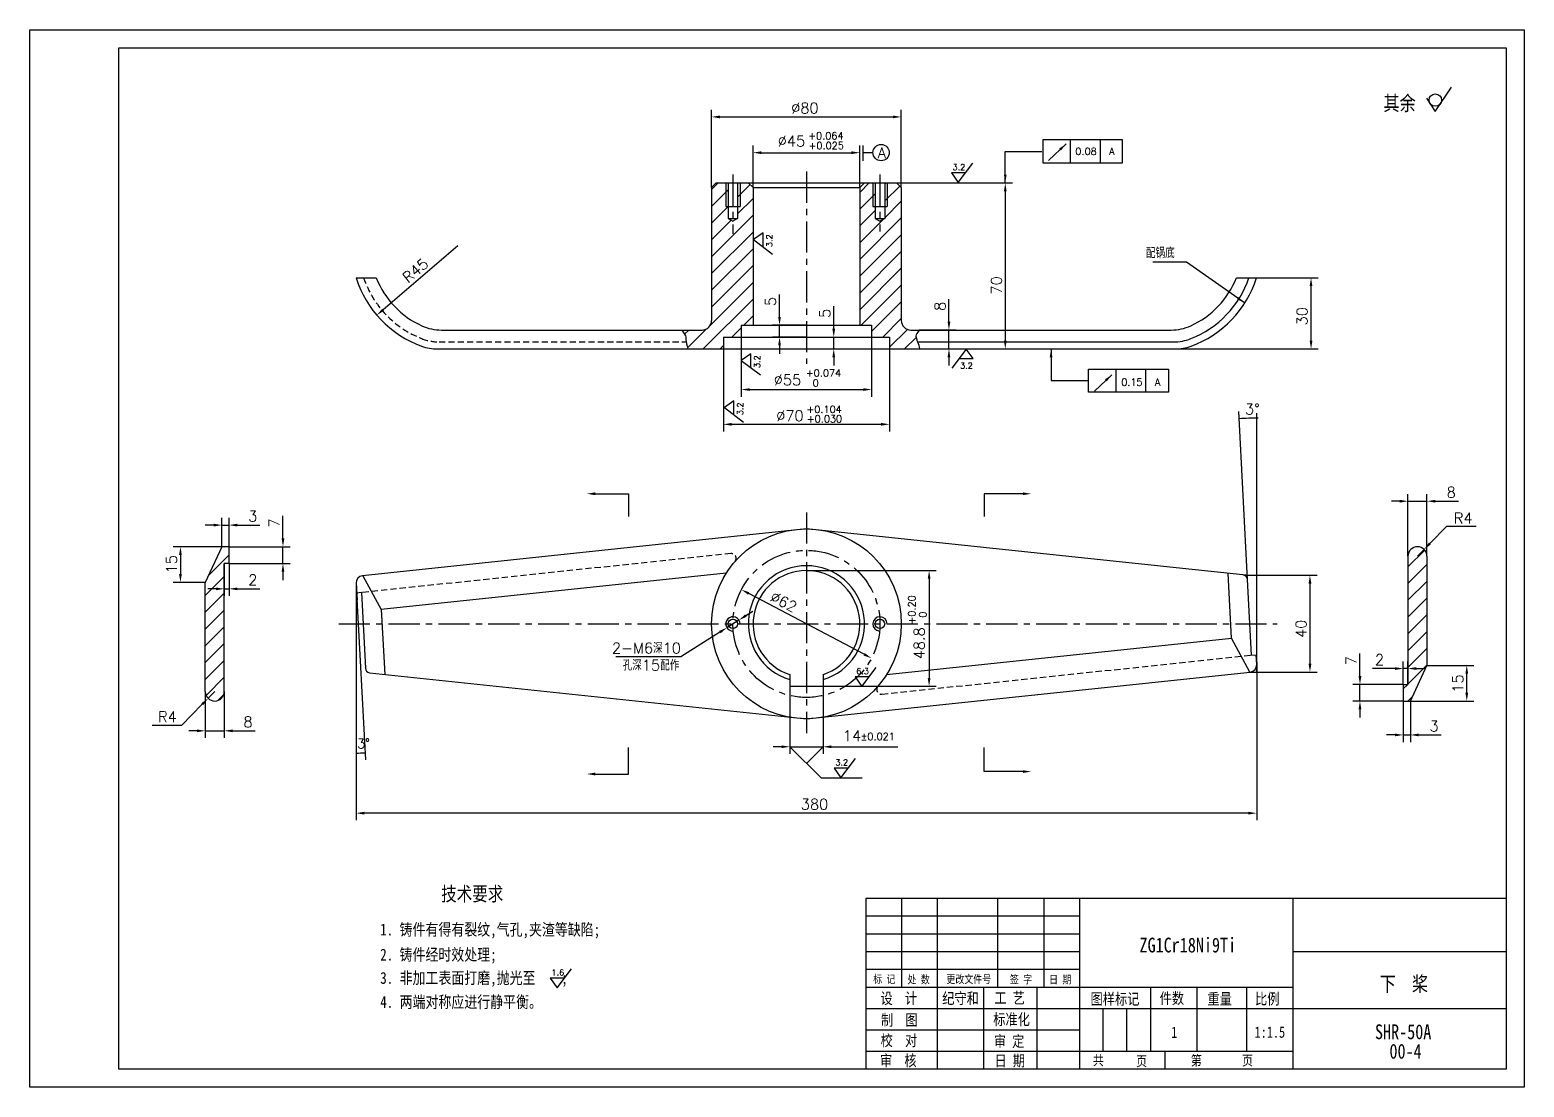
# Model space of a CAD drawing. Extents: x 63 to 693, y 199 to 644.
import ezdxf

# ---------------------------------------------------------------- set-up
doc = ezdxf.new("R2010")
doc.units = 0
doc.header["$LTSCALE"] = 10.5
doc.header["$MEASUREMENT"] = 0
doc.linetypes.add('CENTER', pattern=[2, 1.25, -0.25, 0.25, -0.25])
doc.linetypes.add('HIDDEN', pattern=[0.375, 0.25, -0.125])
doc.layers.get('0').update_dxf_attribs({"color": 2, "linetype": 'CONTINUOUS'})
doc.layers.get('DEFPOINTS').update_dxf_attribs({"linetype": 'CONTINUOUS'})
for name, color, linetype in [('LINE_THIN', 2, 'CONTINUOUS'), ('PART', 3, 'CONTINUOUS'), ('SMPEN_THICK', 7, 'CONTINUOUS')]:
    doc.layers.add(name, color=color, linetype=linetype)
doc.styles.add('HZDX', font='', dxfattribs={"width": 0.8, "height": 0.5})
doc.styles.get("Standard").update_dxf_attribs({"font": 'txt.shx', "height": 4.5, "bigfont": 'gbcbig.shx'})
doc.styles.get('HZDX').set_extended_font_data('SimSun')
doc.dimstyles.new('HZDX', dxfattribs={"dimscale": 0, "dimtxt": 5, "dimasz": 3.5, "dimexe": 5.25, "dimexo": 0, "dimgap": 1.5, "dimtad": 1, "dimdec": 4, "dimdsep": 46, "dimtxsty": 'HZDX', "dimcen": 0.09, "dimclrd": 2, "dimclre": 2, "dimclrt": 2, "dimadec": 0, "dimazin": 0, "dimtol": 1, "dimtp": 0.2, "dimtfac": 0.66667, "dimtdec": 4, "dimtmove": 0, "dimatfit": 1, "dimfxl": 1, "dimtvp": 5, "dimtolj": 1, "dimarcsym": 0})

# ---------------------------------------------------------------- blocks, each defined once
blk = doc.blocks.new('*D1')
at = {"layer": 'DEFPOINTS', "color": 0, "transparency": 16777216}
for p in [(430.61, 607.53), (350.61, 577.74), (430.61, 577.74)]:
    blk.add_point(p, dxfattribs=at)
at = {"layer": 'SMPEN_THICK', "color": 2, "lineweight": -2, "transparency": 16777216}
for p, q in [((350.61, 577.74), (350.61, 610.53)), ((354.11, 607.53), (427.11, 607.53)), ((430.61, 577.74), (430.61, 610.53))]:
    blk.add_line(p, q, dxfattribs=at)
at = {"layer": 'SMPEN_THICK', "color": 2, "transparency": 16777216}
for points in [[(354.11, 608.11), (354.11, 606.95), (350.61, 607.53)], [(427.11, 608.11), (427.11, 606.95), (430.61, 607.53)]]:
    blk.add_solid(points, dxfattribs=at)
at = {"layer": 'SMPEN_THICK', "color": 2, "transparency": 16777216, "insert": (389.96, 611.28), "char_height": 4.5, "attachment_point": 5}
blk.add_mtext('\\A1;%%c80', dxfattribs=at)
blk = doc.blocks.new('*D2')
at = {"layer": 'DEFPOINTS', "color": 0, "transparency": 16777216}
for p in [(428.61, 579.74), (438.33, 509.74), (474.45, 509.74)]:
    blk.add_point(p, dxfattribs=at)
at = {"layer": 'SMPEN_THICK', "color": 2, "lineweight": -2, "transparency": 16777216}
for p, q in [((428.61, 579.74), (477.45, 579.74)), ((474.45, 576.24), (474.45, 513.24)), ((438.33, 509.74), (477.45, 509.74))]:
    blk.add_line(p, q, dxfattribs=at)
at = {"layer": 'SMPEN_THICK', "color": 2, "transparency": 16777216}
for points in [[(473.87, 576.24), (475.03, 576.24), (474.45, 579.74)], [(473.87, 513.24), (475.03, 513.24), (474.45, 509.74)]]:
    blk.add_solid(points, dxfattribs=at)
at = {"layer": 'SMPEN_THICK', "color": 2, "transparency": 16777216, "insert": (470.7, 536.54), "char_height": 4.5, "attachment_point": 5, "rotation": 90}
blk.add_mtext('\\A1;70', dxfattribs=at)
blk = doc.blocks.new('*D3')
at = {"color": 2, "linetype": 'ByBlock', "transparency": 16777216}
for p, q in [((585.94, 414.36), (615.91, 414.36)), ((612.91, 410.86), (612.91, 377.11)), ((587.76, 373.61), (615.91, 373.61))]:
    blk.add_line(p, q, dxfattribs=at)
for points in [[(612.33, 410.86), (613.5, 410.86), (612.91, 414.36)], [(612.33, 377.11), (613.5, 377.11), (612.91, 373.61)]]:
    blk.add_solid(points, dxfattribs=at)
at = {"layer": 'DEFPOINTS', "color": 0, "linetype": 'ByBlock', "transparency": 16777216}
for p in [(585.94, 414.36), (587.76, 373.61), (612.91, 373.61)]:
    blk.add_point(p, dxfattribs=at)
at = {"color": 2, "linetype": 'ByBlock', "transparency": 16777216, "insert": (609.16, 391.82), "char_height": 4.5, "attachment_point": 5, "rotation": 90}
blk.add_mtext('\\A1;40', dxfattribs=at)
blk = doc.blocks.new('*D4')
at = {"color": 2, "linetype": 'ByBlock', "transparency": 16777216}
for p, q in [((644.24, 422.39), (644.24, 448.59)), ((652.24, 422.39), (652.24, 448.59)), ((640.74, 445.59), (637.24, 445.59)), ((644.24, 445.59), (652.24, 445.59)), ((655.74, 445.59), (665.47, 445.59))]:
    blk.add_line(p, q, dxfattribs=at)
for points in [[(640.74, 446.17), (640.74, 445), (644.24, 445.59)], [(655.74, 446.17), (655.74, 445), (652.24, 445.59)]]:
    blk.add_solid(points, dxfattribs=at)
at = {"layer": 'DEFPOINTS', "color": 0, "linetype": 'ByBlock', "transparency": 16777216}
for p in [(652.24, 445.59), (644.24, 422.39), (652.24, 422.39)]:
    blk.add_point(p, dxfattribs=at)
at = {"color": 2, "linetype": 'ByBlock', "transparency": 16777216, "insert": (662.47, 449.34), "char_height": 4.5, "attachment_point": 5}
blk.add_mtext('\\A1;8', dxfattribs=at)
blk = doc.blocks.new('*D5')
at = {"color": 2, "linetype": 'ByBlock', "transparency": 16777216}
for p, q in [((642.24, 368.39), (642.24, 378.07)), ((644.24, 368.39), (644.24, 378.07)), ((638.74, 375.07), (629.24, 375.07)), ((644.24, 375.07), (642.24, 375.07)), ((647.74, 375.07), (651.24, 375.07))]:
    blk.add_line(p, q, dxfattribs=at)
for points in [[(638.74, 375.65), (638.74, 374.48), (642.24, 375.07)], [(647.74, 375.65), (647.74, 374.48), (644.24, 375.07)]]:
    blk.add_solid(points, dxfattribs=at)
at = {"layer": 'DEFPOINTS', "color": 0, "linetype": 'ByBlock', "transparency": 16777216}
for p in [(644.24, 375.07), (642.24, 368.39), (644.24, 368.39)]:
    blk.add_point(p, dxfattribs=at)
at = {"color": 2, "linetype": 'ByBlock', "transparency": 16777216, "insert": (632.24, 378.82), "char_height": 4.5, "attachment_point": 5}
blk.add_mtext('\\A1;2', dxfattribs=at)
blk = doc.blocks.new('*D6')
at = {"color": 2, "linetype": 'ByBlock', "transparency": 16777216}
for p, q in [((145.17, 419.39), (145.17, 405.66)), ((147.17, 419.39), (147.17, 405.66)), ((141.67, 408.66), (138.17, 408.66)), ((145.17, 408.66), (147.17, 408.66)), ((150.67, 408.66), (160.17, 408.66))]:
    blk.add_line(p, q, dxfattribs=at)
for points in [[(141.67, 409.24), (141.67, 408.08), (145.17, 408.66)], [(150.67, 409.24), (150.67, 408.08), (147.17, 408.66)]]:
    blk.add_solid(points, dxfattribs=at)
at = {"layer": 'DEFPOINTS', "color": 0, "linetype": 'ByBlock', "transparency": 16777216}
for p in [(145.17, 419.39), (147.17, 419.39), (145.17, 408.66)]:
    blk.add_point(p, dxfattribs=at)
at = {"color": 2, "linetype": 'ByBlock', "transparency": 16777216, "insert": (157.17, 412.41), "char_height": 4.5, "attachment_point": 5}
blk.add_mtext('\\A1;2', dxfattribs=at)
blk = doc.blocks.new('*D7')
at = {"color": 2, "linetype": 'ByBlock', "transparency": 16777216}
for p, q in [((137.17, 365.39), (137.17, 345.84)), ((145.17, 365.39), (145.17, 345.84)), ((133.67, 348.84), (130.17, 348.84)), ((137.17, 348.84), (145.17, 348.84)), ((148.67, 348.84), (158.17, 348.84))]:
    blk.add_line(p, q, dxfattribs=at)
for points in [[(133.67, 349.42), (133.67, 348.25), (137.17, 348.84)], [(148.67, 349.42), (148.67, 348.25), (145.17, 348.84)]]:
    blk.add_solid(points, dxfattribs=at)
at = {"layer": 'DEFPOINTS', "color": 0, "linetype": 'ByBlock', "transparency": 16777216}
for p in [(137.17, 365.39), (145.17, 365.39), (145.17, 348.84)]:
    blk.add_point(p, dxfattribs=at)
at = {"color": 2, "linetype": 'ByBlock', "transparency": 16777216, "insert": (155.17, 352.59), "char_height": 4.5, "attachment_point": 5}
blk.add_mtext('\\A1;8', dxfattribs=at)
blk = doc.blocks.new('*D8')
at = {"color": 2, "linetype": 'ByBlock', "transparency": 16777216}
for p, q in [((379.27, 523.24), (379.27, 532.74)), ((390.61, 519.74), (376.27, 519.74)), ((379.27, 514.74), (379.27, 519.74)), ((390.61, 514.74), (376.27, 514.74)), ((379.27, 511.24), (379.27, 507.74))]:
    blk.add_line(p, q, dxfattribs=at)
for points in [[(378.69, 523.24), (379.85, 523.24), (379.27, 519.74)], [(378.69, 511.24), (379.85, 511.24), (379.27, 514.74)]]:
    blk.add_solid(points, dxfattribs=at)
at = {"layer": 'DEFPOINTS', "color": 0, "linetype": 'ByBlock', "transparency": 16777216}
for p in [(390.61, 519.74), (379.27, 514.74), (390.61, 514.74)]:
    blk.add_point(p, dxfattribs=at)
at = {"color": 2, "linetype": 'ByBlock', "transparency": 16777216, "insert": (375.52, 529.74), "char_height": 4.5, "attachment_point": 5, "rotation": 90}
blk.add_mtext('\\A1;5', dxfattribs=at)
blk = doc.blocks.new('*D9')
at = {"color": 2, "linetype": 'ByBlock', "transparency": 16777216}
for p, q in [((402.13, 518.24), (402.13, 527.74)), ((390.61, 514.74), (405.13, 514.74)), ((402.13, 509.74), (402.13, 514.74)), ((390.61, 509.74), (405.13, 509.74)), ((402.13, 506.24), (402.13, 502.74))]:
    blk.add_line(p, q, dxfattribs=at)
for points in [[(401.54, 518.24), (402.71, 518.24), (402.13, 514.74)], [(401.54, 506.24), (402.71, 506.24), (402.13, 509.74)]]:
    blk.add_solid(points, dxfattribs=at)
at = {"layer": 'DEFPOINTS', "color": 0, "linetype": 'ByBlock', "transparency": 16777216}
for p in [(390.61, 514.74), (390.61, 509.74), (402.13, 509.74)]:
    blk.add_point(p, dxfattribs=at)
at = {"color": 2, "linetype": 'ByBlock', "transparency": 16777216, "insert": (398.38, 524.74), "char_height": 4.5, "attachment_point": 5, "rotation": 90}
blk.add_mtext('\\A1;5', dxfattribs=at)
blk = doc.blocks.new('*D10')
at = {"color": 2, "linetype": 'ByBlock', "transparency": 16777216}
for p, q in [((642.24, 361.39), (642.24, 344.1)), ((645.24, 361.39), (645.24, 344.1)), ((638.74, 347.1), (635.24, 347.1)), ((642.24, 347.1), (645.24, 347.1)), ((648.74, 347.1), (658.24, 347.1))]:
    blk.add_line(p, q, dxfattribs=at)
for points in [[(638.74, 347.69), (638.74, 346.52), (642.24, 347.1)], [(648.74, 347.69), (648.74, 346.52), (645.24, 347.1)]]:
    blk.add_solid(points, dxfattribs=at)
at = {"layer": 'DEFPOINTS', "color": 0, "linetype": 'ByBlock', "transparency": 16777216}
for p in [(642.24, 361.39), (645.24, 361.39), (645.24, 347.1)]:
    blk.add_point(p, dxfattribs=at)
at = {"color": 2, "linetype": 'ByBlock', "transparency": 16777216, "insert": (655.24, 350.85), "char_height": 4.5, "attachment_point": 5}
blk.add_mtext('\\A1;3', dxfattribs=at)
blk = doc.blocks.new('*D11')
at = {"color": 2, "linetype": 'ByBlock', "transparency": 16777216}
for p, q in [((652.24, 376.39), (672.03, 376.39)), ((669.03, 364.89), (669.03, 372.89)), ((645.24, 361.39), (672.03, 361.39))]:
    blk.add_line(p, q, dxfattribs=at)
for points in [[(668.45, 372.89), (669.62, 372.89), (669.03, 376.39)], [(668.45, 364.89), (669.62, 364.89), (669.03, 361.39)]]:
    blk.add_solid(points, dxfattribs=at)
at = {"layer": 'DEFPOINTS', "color": 0, "linetype": 'ByBlock', "transparency": 16777216}
for p in [(652.24, 376.39), (669.03, 376.39), (645.24, 361.39)]:
    blk.add_point(p, dxfattribs=at)
at = {"color": 2, "linetype": 'ByBlock', "transparency": 16777216, "insert": (665.28, 368.72), "char_height": 4.5, "attachment_point": 5, "rotation": 90}
blk.add_mtext('\\A1;15', dxfattribs=at)
blk = doc.blocks.new('*D12')
at = {"color": 2, "linetype": 'ByBlock', "transparency": 16777216}
for p, q in [((140.67, 435.52), (137.17, 435.52)), ((144.17, 426.39), (144.17, 438.52)), ((144.17, 435.52), (147.17, 435.52)), ((147.17, 426.39), (147.17, 438.52)), ((150.67, 435.52), (160.17, 435.52))]:
    blk.add_line(p, q, dxfattribs=at)
for points in [[(140.67, 436.1), (140.67, 434.93), (144.17, 435.52)], [(150.67, 436.1), (150.67, 434.93), (147.17, 435.52)]]:
    blk.add_solid(points, dxfattribs=at)
at = {"layer": 'DEFPOINTS', "color": 0, "linetype": 'ByBlock', "transparency": 16777216}
for p in [(147.17, 435.52), (144.17, 426.39), (147.17, 426.39)]:
    blk.add_point(p, dxfattribs=at)
at = {"color": 2, "linetype": 'ByBlock', "transparency": 16777216, "insert": (157.17, 439.27), "char_height": 4.5, "attachment_point": 5}
blk.add_mtext('\\A1;3', dxfattribs=at)
blk = doc.blocks.new('*D13')
at = {"color": 2, "linetype": 'ByBlock', "transparency": 16777216}
for p, q in [((144.17, 426.39), (123.68, 426.39)), ((126.68, 422.89), (126.68, 414.89)), ((137.17, 411.39), (123.68, 411.39))]:
    blk.add_line(p, q, dxfattribs=at)
for points in [[(126.1, 422.89), (127.26, 422.89), (126.68, 426.39)], [(126.1, 414.89), (127.26, 414.89), (126.68, 411.39)]]:
    blk.add_solid(points, dxfattribs=at)
at = {"layer": 'DEFPOINTS', "color": 0, "linetype": 'ByBlock', "transparency": 16777216}
for p in [(144.17, 426.39), (126.68, 411.39), (137.17, 411.39)]:
    blk.add_point(p, dxfattribs=at)
at = {"color": 2, "linetype": 'ByBlock', "transparency": 16777216, "insert": (122.93, 419), "char_height": 4.5, "attachment_point": 5, "rotation": 90}
blk.add_mtext('\\A1;15', dxfattribs=at)
blk = doc.blocks.new('*D14')
at = {"color": 2, "linetype": 'ByBlock', "transparency": 16777216}
for p, q in [((450.71, 521.24), (450.71, 530.74)), ((438.19, 517.74), (453.71, 517.74)), ((450.71, 509.74), (450.71, 517.74)), ((438.33, 509.74), (453.71, 509.74)), ((450.71, 506.24), (450.71, 502.74))]:
    blk.add_line(p, q, dxfattribs=at)
for points in [[(450.12, 521.24), (451.29, 521.24), (450.71, 517.74)], [(450.12, 506.24), (451.29, 506.24), (450.71, 509.74)]]:
    blk.add_solid(points, dxfattribs=at)
at = {"layer": 'DEFPOINTS', "color": 0, "linetype": 'ByBlock', "transparency": 16777216}
for p in [(438.19, 517.74), (438.33, 509.74), (450.71, 509.74)]:
    blk.add_point(p, dxfattribs=at)
at = {"color": 2, "linetype": 'ByBlock', "transparency": 16777216, "insert": (446.96, 527.74), "char_height": 4.5, "attachment_point": 5, "rotation": 90}
blk.add_mtext('\\A1;8', dxfattribs=at)
blk = doc.blocks.new('*D15')
at = {"color": 2, "linetype": 'ByBlock', "transparency": 16777216}
for p, q in [((169.91, 429.89), (169.91, 439.39)), ((147.17, 426.39), (172.91, 426.39)), ((169.91, 419.39), (169.91, 426.39)), ((147.17, 419.39), (172.91, 419.39)), ((169.91, 415.89), (169.91, 412.39))]:
    blk.add_line(p, q, dxfattribs=at)
for points in [[(169.33, 429.89), (170.49, 429.89), (169.91, 426.39)], [(169.33, 415.89), (170.49, 415.89), (169.91, 419.39)]]:
    blk.add_solid(points, dxfattribs=at)
at = {"layer": 'DEFPOINTS', "color": 0, "linetype": 'ByBlock', "transparency": 16777216}
for p in [(147.17, 426.39), (147.17, 419.39), (169.91, 419.39)]:
    blk.add_point(p, dxfattribs=at)
at = {"color": 2, "linetype": 'ByBlock', "transparency": 16777216, "insert": (166.16, 436.39), "char_height": 4.5, "attachment_point": 5, "rotation": 90}
blk.add_mtext('\\A1;7', dxfattribs=at)
blk = doc.blocks.new('*D16')
at = {"color": 2, "linetype": 'ByBlock', "transparency": 16777216}
for p, q in [((623.99, 371.89), (623.99, 381.39)), ((642.24, 368.39), (620.99, 368.39)), ((623.99, 361.39), (623.99, 368.39)), ((642.24, 361.39), (620.99, 361.39)), ((623.99, 357.89), (623.99, 354.39))]:
    blk.add_line(p, q, dxfattribs=at)
for points in [[(623.41, 371.89), (624.58, 371.89), (623.99, 368.39)], [(623.41, 357.89), (624.58, 357.89), (623.99, 361.39)]]:
    blk.add_solid(points, dxfattribs=at)
at = {"layer": 'DEFPOINTS', "color": 0, "linetype": 'ByBlock', "transparency": 16777216}
for p in [(642.24, 368.39), (623.99, 361.39), (642.24, 361.39)]:
    blk.add_point(p, dxfattribs=at)
at = {"color": 2, "linetype": 'ByBlock', "transparency": 16777216, "insert": (620.24, 378.39), "char_height": 4.5, "attachment_point": 5, "rotation": 90}
blk.add_mtext('\\A1;7', dxfattribs=at)
blk = doc.blocks.new('*D17')
at = {"layer": 'DEFPOINTS', "color": 0, "transparency": 16777216}
for p in [(357.08, 392.29), (362.15, 395.5)]:
    blk.add_point(p, dxfattribs=at)
at = {"layer": 'SMPEN_THICK', "color": 2, "lineweight": -2, "transparency": 16777216}
for p, q in [((365.1, 397.37), (368.06, 399.25)), ((362.15, 395.5), (357.08, 392.29)), ((354.12, 390.41), (337.64, 379.97)), ((337.64, 379.97), (310.19, 379.97))]:
    blk.add_line(p, q, dxfattribs=at)
at = {"layer": 'SMPEN_THICK', "color": 2, "transparency": 16777216}
for points in [[(364.79, 397.87), (365.41, 396.88), (362.15, 395.5)], [(353.81, 390.91), (354.43, 389.92), (357.08, 392.29)]]:
    blk.add_solid(points, dxfattribs=at)
at = {"layer": 'SMPEN_THICK', "color": 2, "transparency": 16777216, "insert": (323.16, 383.72), "char_height": 4.5, "attachment_point": 5}
blk.add_mtext('\\A1;2-M6深10', dxfattribs=at)
blk = doc.blocks.new('*D18')
at = {"layer": 'DEFPOINTS', "color": 0, "transparency": 16777216}
for p in [(363.19, 408.35), (418.04, 379.44)]:
    blk.add_point(p, dxfattribs=at)
at = {"layer": 'SMPEN_THICK', "color": 2, "lineweight": -2, "transparency": 16777216}
blk.add_line((414.94, 381.07), (366.28, 406.71), dxfattribs=at)
at = {"layer": 'SMPEN_THICK', "color": 2, "transparency": 16777216}
for points in [[(366.55, 407.23), (366.01, 406.2), (363.19, 408.35)], [(415.21, 381.59), (414.67, 380.56), (418.04, 379.44)]]:
    blk.add_solid(points, dxfattribs=at)
at = {"layer": 'SMPEN_THICK', "color": 2, "transparency": 16777216, "insert": (381, 403.2), "char_height": 4.5, "attachment_point": 5, "rotation": 332.21151}
blk.add_mtext('\\A1;∅62', dxfattribs=at)
blk = doc.blocks.new('*D19')
at = {"layer": 'DEFPOINTS', "color": 0, "transparency": 16777216}
for p in [(243.69, 553.23), (209.47, 524)]:
    blk.add_point(p, dxfattribs=at)
at = {"layer": 'SMPEN_THICK', "color": 2, "lineweight": -2, "transparency": 16777216}
blk.add_line((243.69, 553.23), (212.14, 526.28), dxfattribs=at)
at = {"layer": 'SMPEN_THICK', "color": 2, "transparency": 16777216}
blk.add_solid([(211.76, 526.72), (212.51, 525.83), (209.47, 524)], dxfattribs=at)
at = {"layer": 'SMPEN_THICK', "color": 2, "transparency": 16777216, "insert": (225.75, 542.84), "char_height": 4.5, "attachment_point": 5, "rotation": 40.50839}
blk.add_mtext('\\A1;R45', dxfattribs=at)
blk = doc.blocks.new('*D20')
at = {"layer": 'DEFPOINTS', "color": 0, "transparency": 16777216}
for p in [(581.84, 572.74), (575.73, 480.49), (576.58, 412.6), (578.25, 380.7), (580.35, 378.83)]:
    blk.add_point(p, dxfattribs=at)
at = {"layer": 'SMPEN_THICK', "color": 2, "lineweight": -2, "transparency": 16777216}
blk.add_line((576.58, 412.6), (572.87, 483.38), dxfattribs=at)
blk.add_arc((580.1, 345.5), 135.06, 89.5594, 93, dxfattribs=at)
at = {"layer": 'SMPEN_THICK', "color": 2, "transparency": 16777216, "insert": (578.61, 484.43), "char_height": 4.5, "attachment_point": 5}
blk.add_mtext('\\A1;3°', dxfattribs=at)
blk = doc.blocks.new('*D21')
at = {"layer": 'DEFPOINTS', "color": 0, "transparency": 16777216}
for p in [(577.2, 539.74), (603.36, 539.74), (545.96, 509.74)]:
    blk.add_point(p, dxfattribs=at)
at = {"layer": 'SMPEN_THICK', "color": 2, "lineweight": -2, "transparency": 16777216}
for p, q in [((577.2, 539.74), (606.36, 539.74)), ((603.36, 513.24), (603.36, 536.24)), ((545.96, 509.74), (606.36, 509.74))]:
    blk.add_line(p, q, dxfattribs=at)
at = {"layer": 'SMPEN_THICK', "color": 2, "transparency": 16777216}
for points in [[(602.78, 536.24), (603.95, 536.24), (603.36, 539.74)], [(602.78, 513.24), (603.95, 513.24), (603.36, 509.74)]]:
    blk.add_solid(points, dxfattribs=at)
at = {"layer": 'SMPEN_THICK', "color": 2, "transparency": 16777216, "insert": (599.61, 523.53), "char_height": 4.5, "attachment_point": 5, "rotation": 90}
blk.add_mtext('\\A1;30', dxfattribs=at)

msp = doc.modelspace()

# ---------------------------------------------------------------- hatches: boundary and pattern name
at = {"layer": 'SMPEN_THICK'}
h = msp.add_hatch(dxfattribs=at)
h.set_pattern_fill('ANSI31', color=256, scale=40, style=0)
edge = h.paths.add_edge_path()
edge.add_arc((346.61137, 521.73607), 4, -90, 0, ccw=False)
edge.add_line((346.61137, 517.73607), (338.02582, 517.73607))
edge.add_spline(control_points=[(338.02582, 517.73607), (338.99344, 516.61428), (340.00572, 514.68971), (339.55596, 513.65072), (340.32687, 511.29916), (340.5608, 509.73607)], knot_values=[6.667161348, 6.667161348, 6.667161348, 6.667161348, 11.148527227, 13.633870813, 18.420115182, 18.420115182, 18.420115182, 18.420115182], degree=3, periodic=0)
edge.add_line((340.5608, 509.73607), (355.61137, 509.73607))
edge.add_line((355.61137, 509.73607), (355.61137, 514.73607))
edge.add_line((355.61137, 514.73607), (363.11137, 514.73607))
edge.add_line((363.11137, 514.73607), (363.11137, 519.73607))
edge.add_line((363.11137, 519.73607), (368.11137, 519.73607))
edge.add_line((368.11137, 519.73607), (368.11137, 577.73607))
edge.add_line((368.11137, 577.73607), (366.11137, 579.73607))
edge.add_line((366.11137, 579.73607), (362.61137, 579.73607))
edge.add_line((362.61137, 579.73607), (362.61137, 569.73607))
edge.add_line((362.61137, 569.73607), (361.61137, 569.73607))
edge.add_line((361.61137, 569.73607), (361.61137, 564.73607))
edge.add_line((361.61137, 564.73607), (359.61137, 563.58137))
edge.add_line((359.61137, 563.58137), (357.61137, 564.73607))
edge.add_line((357.61137, 564.73607), (357.61137, 569.73607))
edge.add_line((357.61137, 569.73607), (356.61137, 569.73607))
edge.add_line((356.61137, 569.73607), (356.61137, 579.73607))
edge.add_line((356.61137, 579.73607), (352.61137, 579.73607))
edge.add_line((352.61137, 579.73607), (350.61137, 577.73607))
edge.add_line((350.61137, 577.73607), (350.61137, 521.73607))
edge = h.paths.add_edge_path()
edge.add_line((413.11137, 519.73607), (418.11137, 519.73607))
edge.add_line((418.11137, 519.73607), (418.11137, 514.73607))
edge.add_line((418.11137, 514.73607), (425.61137, 514.73607))
edge.add_line((425.61137, 514.73607), (425.61137, 509.73607))
edge.add_line((425.61137, 509.73607), (438.33116, 509.73607))
edge.add_spline(control_points=[(438.33116, 509.73607), (438.01096, 511.76964), (435.91755, 515.77993), (437.28664, 516.26052), (438.18797, 517.73607)], knot_values=[4.235946327, 4.235946327, 4.235946327, 4.235946327, 10.706667585, 15.734127239, 15.734127239, 15.734127239, 15.734127239], degree=3, periodic=0)
edge.add_line((438.18797, 517.73607), (434.61137, 517.73607))
edge.add_arc((434.61137, 521.73607), 4, 180, 270, ccw=False)
edge.add_line((430.61137, 521.73607), (430.61137, 577.73607))
edge.add_line((430.61137, 577.73607), (428.61137, 579.73607))
edge.add_line((428.61137, 579.73607), (424.61137, 579.73607))
edge.add_line((424.61137, 579.73607), (424.61137, 569.73607))
edge.add_line((424.61137, 569.73607), (423.61137, 569.73607))
edge.add_line((423.61137, 569.73607), (423.61137, 564.73607))
edge.add_line((423.61137, 564.73607), (421.61137, 563.58137))
edge.add_line((421.61137, 563.58137), (419.61137, 564.73607))
edge.add_line((419.61137, 564.73607), (419.61137, 569.73607))
edge.add_line((419.61137, 569.73607), (418.61137, 569.73607))
edge.add_line((418.61137, 569.73607), (418.61137, 579.73607))
edge.add_line((418.61137, 579.73607), (415.11137, 579.73607))
edge.add_line((415.11137, 579.73607), (413.11137, 577.73607))
edge.add_line((413.11137, 577.73607), (413.11137, 519.73607))
h.paths.add_polyline_path([(357.61137, 579.73607), (356.61137, 579.73607), (356.61137, 569.73607), (357.61137, 569.73607)], flags=17)
h.paths.add_polyline_path([(362.61137, 579.73607), (361.61137, 579.73607), (361.61137, 569.73607), (362.61137, 569.73607)], flags=16)
h.paths.add_polyline_path([(418.61137, 569.73607), (419.61137, 569.73607), (419.61137, 579.73607), (418.61137, 579.73607)], flags=16)
h.paths.add_polyline_path([(424.61137, 579.73607), (423.61137, 579.73607), (423.61137, 569.73607), (424.61137, 569.73607)], flags=16)
h = msp.add_hatch(dxfattribs=at)
h.set_pattern_fill('ANSI31', color=256, scale=40, style=0)
h.paths.add_polyline_path([(145.1662, 419.39302), (147.1662, 419.39302), (147.1662, 426.39302), (144.1662, 426.39302), (137.1662, 411.39302), (137.1662, 365.39318, 0.414213562), (141.1662, 361.39318, 0.414213562), (145.1662, 365.39318)])
h = msp.add_hatch(dxfattribs=at)
h.set_pattern_fill('ANSI31', color=256, scale=40, style=0)
h.paths.add_polyline_path([(652.24058, 422.39302, 0.414213562), (648.24058, 426.39302, 0.414213562), (644.24058, 422.39302), (644.24058, 368.39318), (642.24058, 368.39318), (642.24058, 361.39318), (645.24058, 361.39318), (652.24058, 376.39318)])

# ---------------------------------------------------------------- linework, layer by layer
at = {"color": 2, "linetype": 'ByBlock'}
for p, q in [((368.11137, 577.73607), (368.11137, 595.46305)), ((371.61137, 592.46305), (409.61137, 592.46305)), ((413.11137, 577.73607), (413.11137, 595.46305)), ((363.11137, 514.73607), (363.11137, 489.64362)), ((418.11137, 514.73607), (418.11137, 489.64362)), ((355.61137, 509.73607), (355.61137, 474.99163)), ((425.61137, 509.73607), (425.61137, 474.99163)), ((366.61137, 492.64362), (414.61137, 492.64362)), ((359.11137, 477.99163), (422.11137, 477.99163)), ((653.4697, 427.76948), (660.55924, 435.05878)), ((648.24058, 422.39302), (651.02944, 425.26046)), ((390.61137, 416.3931), (445.33865, 416.3931)), ((200.76112, 411.03569), (200.76112, 311.1345)), ((442.33865, 412.8931), (442.33865, 371.0931)), ((200.97903, 406.87788), (204.66371, 336.56998)), ((580.46162, 376.75051), (580.46162, 311.1345)), ((383.61137, 367.5931), (383.61137, 339.11536)), ((390.61137, 367.5931), (445.33865, 367.5931)), ((397.61137, 367.5931), (397.61137, 339.11536)), ((135.90513, 360.04798), (127.11926, 351.12161)), ((141.1662, 365.39318), (138.3603, 362.54241)), ((380.11137, 342.11536), (376.61137, 342.11536)), ((383.61137, 342.11536), (397.61137, 342.11536)), ((401.11137, 342.11536), (429.11137, 342.11536)), ((576.96162, 314.1345), (204.26112, 314.1345))]:
    msp.add_line(p, q, dxfattribs=at)
msp.add_arc((200.76112, 411.03569), 71.5679, 270, 273, dxfattribs=at)
for points in [[(371.61137, 593.04638), (371.61137, 591.87972), (368.11137, 592.46305)], [(409.61137, 593.04638), (409.61137, 591.87972), (413.11137, 592.46305)], [(366.61137, 493.22695), (366.61137, 492.06028), (363.11137, 492.64362)], [(414.61137, 493.22695), (414.61137, 492.06028), (418.11137, 492.64362)], [(359.11137, 478.57496), (359.11137, 477.4083), (355.61137, 477.99163)], [(422.11137, 478.57496), (422.11137, 477.4083), (425.61137, 477.99163)], [(653.05153, 428.17619), (653.88787, 427.36277), (651.02944, 425.26046)], [(441.75532, 412.8931), (442.92198, 412.8931), (442.33865, 416.3931)], [(441.75532, 371.0931), (442.92198, 371.0931), (442.33865, 367.5931)], [(135.4894, 360.45718), (136.32087, 359.63879), (138.3603, 362.54241)], [(380.11137, 342.69869), (380.11137, 341.53202), (383.61137, 342.11536)], [(401.11137, 342.69869), (401.11137, 341.53202), (397.61137, 342.11536)], [(204.26112, 314.71784), (204.26112, 313.55117), (200.76112, 314.1345)], [(576.96162, 314.71784), (576.96162, 313.55117), (580.46162, 314.1345)]]:
    msp.add_solid(points, dxfattribs=at)
at = {"layer": 'DEFPOINTS', "color": 0, "linetype": 'ByBlock'}
for p in [(413.11137, 592.46305), (368.11137, 577.73607), (413.11137, 577.73607), (363.11137, 514.73607), (418.11137, 514.73607), (355.61137, 509.73607), (425.61137, 509.73607), (418.11137, 492.64362), (425.61137, 477.99163), (579.56322, 438.2173), (648.24058, 422.39302), (651.02944, 425.26046), (390.61137, 416.3931), (200.76112, 411.03569), (200.76112, 411.03569), (200.76112, 411.03569), (579.56322, 393.8931), (202.58394, 376.25421), (580.46162, 376.75051), (580.46162, 376.75051), (580.46162, 376.75051), (580.46162, 376.75051), (580.46162, 376.75051), (383.61137, 367.5931), (390.61137, 367.5931), (397.61137, 367.5931), (442.33865, 367.5931), (138.3603, 362.54241), (141.1662, 365.39318), (397.61137, 342.11536), (202.01016, 339.47869), (200.76112, 314.1345), (200.76112, 311.1345)]:
    msp.add_point(p, dxfattribs=at)
at = {"layer": 'LINE_THIN', "linetype": 'Continuous'}
for p, q in [((63.20259, 198.70012), (63.20259, 644.20012)), ((63.20259, 644.20012), (693.20258, 644.20012)), ((693.20258, 644.20012), (693.20258, 198.70012)), ((693.20258, 198.70012), (63.20259, 198.70012))]:
    msp.add_line(p, q, dxfattribs=at)
at = {"layer": 'PART', "linetype": 'Continuous'}
for p, q in [((430.70258, 278.20012), (430.70258, 240.70012)), ((445.70258, 278.20012), (445.70258, 206.20012)), ((471.20258, 278.20012), (471.20258, 240.70012)), ((490.70258, 278.20012), (490.70258, 240.70012)), ((505.70258, 278.20012), (505.70258, 206.20012)), ((595.70258, 278.20012), (595.70258, 206.20012)), ((685.70258, 255.70012), (595.70258, 255.70012)), ((465.20258, 240.70012), (465.20258, 206.20012)), ((487.70258, 240.70012), (487.70258, 206.20012)), ((535.70258, 240.70012), (535.70258, 213.70012)), ((555.20258, 240.70012), (555.20258, 213.70012)), ((576.20258, 240.70012), (576.20258, 213.70012)), ((515.60258, 231.70012), (515.60258, 213.70012)), ((525.50258, 231.70012), (525.50258, 213.70012)), ((685.70258, 231.70012), (595.70258, 231.70012)), ((541.70258, 213.70012), (541.70258, 206.20012))]:
    msp.add_line(p, q, dxfattribs=at)
at = {"layer": 'SMPEN_THICK', "color": 4}
for p, q in [((100.70259, 206.20012), (100.70259, 636.70012)), ((100.70259, 636.70012), (685.70258, 636.70012)), ((685.70258, 636.70012), (685.70258, 206.20012)), ((414.3674, 595.53685), (414.3674, 588.95908)), ((350.61137, 577.73607), (352.61137, 579.73607)), ((352.61137, 579.73607), (428.61137, 579.73607)), ((357.61137, 579.73607), (357.61137, 564.73607)), ((361.61137, 579.73607), (361.61137, 564.73607)), ((366.11137, 579.73607), (366.11137, 579.73607)), ((366.11137, 579.73607), (368.11137, 577.73607)), ((413.11137, 577.73607), (415.11137, 579.73607)), ((415.11137, 579.73607), (415.11137, 579.73607)), ((419.61137, 579.73607), (419.61137, 564.73607)), ((423.61137, 579.73607), (423.61137, 564.73607)), ((428.61137, 579.73607), (430.61137, 577.73607)), ((350.61137, 577.73607), (350.61137, 521.73607)), ((368.11137, 577.73607), (368.11137, 519.73607)), ((368.11137, 577.73607), (413.11137, 577.73607)), ((413.11137, 577.73607), (413.11137, 519.73607)), ((430.61137, 577.73607), (430.61137, 521.73607)), ((356.61137, 569.73607), (362.61137, 569.73607)), ((418.61137, 569.73607), (424.61137, 569.73607)), ((357.61137, 564.73607), (361.61137, 564.73607)), ((357.61137, 564.73607), (359.61137, 563.58137)), ((361.61137, 564.73607), (359.61137, 563.58137)), ((419.61137, 564.73607), (423.61137, 564.73607)), ((419.61137, 564.73607), (421.61137, 563.58137)), ((423.61137, 564.73607), (421.61137, 563.58137)), ((200.76112, 539.73607), (209.23904, 539.73607)), ((571.87476, 539.73607), (580.35267, 539.73607)), ((236.70346, 517.73607), (346.61137, 517.73607)), ((363.11137, 519.73607), (418.11137, 519.73607)), ((363.11137, 519.73607), (363.11137, 514.73607)), ((418.11137, 519.73607), (418.11137, 514.73607)), ((434.61137, 517.73607), (544.41033, 517.73607)), ((355.61137, 514.73607), (425.61137, 514.73607)), ((355.61137, 514.73607), (355.61137, 509.73607)), ((425.61137, 514.73607), (425.61137, 509.73607)), ((437.46974, 512.73607), (545.41309, 512.73607)), ((235.15543, 509.73607), (545.95836, 509.73607)), ((315.61055, 448.7383), (315.61055, 439.20731)), ((465.61219, 448.7383), (465.61219, 439.20731)), ((390.61137, 433.8931), (203.4585, 414.17781)), ((575.94143, 414.36009), (390.61137, 433.8931)), ((144.1662, 426.39302), (137.1662, 411.39302)), ((147.1662, 426.39302), (144.1662, 426.39302)), ((147.1662, 419.39302), (147.1662, 426.39302)), ((644.24058, 422.39302), (644.24058, 368.39318)), ((648.24058, 426.39302), (648.24058, 426.39302)), ((652.24058, 422.39302), (652.24058, 376.39318)), ((145.1662, 365.39318), (145.1662, 419.39302)), ((147.1662, 419.39302), (145.1662, 419.39302)), ((137.1662, 365.39318), (137.1662, 411.39302)), ((200.76112, 411.03569), (201.13625, 403.87785)), ((203.59979, 414.1927), (211.35704, 399.92687)), ((356.78818, 415.24705), (211.35704, 399.92687)), ((569.86571, 387.85933), (568.4354, 415.1512)), ((578.25197, 380.6985), (576.58025, 412.59686)), ((202.97077, 407.0877), (200.97903, 406.87788)), ((202.97077, 407.0877), (204.6425, 375.18934)), ((211.35704, 399.92687), (212.78734, 372.635)), ((424.43457, 372.53914), (569.86571, 387.85933)), ((577.62296, 373.5935), (569.86571, 387.85933)), ((578.25197, 380.6985), (580.24372, 380.90832)), ((580.24372, 380.90832), (580.46162, 376.75051)), ((580.46162, 376.75051), (580.24372, 380.90832)), ((204.6272, 375.48127), (204.6425, 375.18934)), ((206.43013, 373.30502), (390.61137, 353.8931)), ((383.61137, 372.50969), (383.61137, 367.5931)), ((390.61137, 353.8931), (577.76425, 373.60839)), ((397.61137, 372.50969), (397.61137, 367.5931)), ((645.24058, 361.39318), (652.24058, 376.39318)), ((383.61137, 367.5931), (397.61137, 367.5931)), ((642.24058, 368.39318), (642.24058, 361.39318)), ((642.24058, 368.39318), (644.24058, 368.39318)), ((141.1662, 361.39318), (141.1662, 361.39318)), ((642.24058, 361.39318), (645.24058, 361.39318)), ((315.61055, 330.62791), (315.61055, 341.76282)), ((465.61219, 331.65008), (465.61219, 341.76282)), ((415.70258, 278.20012), (415.70258, 206.20012)), ((685.70258, 278.20012), (415.70258, 278.20012)), ((685.70258, 206.20012), (100.70259, 206.20012))]:
    msp.add_line(p, q, dxfattribs=at)
at = {"layer": 'SMPEN_THICK'}
for p, q in [((655.72922, 609.82653), (662.62767, 620.11694)), ((652.06033, 615.36762), (655.72922, 609.82653)), ((414.3674, 592.48294), (418.65567, 592.48294)), ((523.88826, 597.91926), (490.26517, 597.91926)), ((490.26517, 597.91926), (490.26517, 588.11823)), ((501.82311, 597.91926), (501.82311, 588.11823)), ((514.43176, 597.91926), (514.43176, 588.11823)), ((523.88826, 588.11823), (523.88826, 597.91926)), ((454.57711, 579.95788), (460.70416, 587.97692)), ((490.26517, 588.11823), (523.88826, 588.11823)), ((356.61137, 579.73607), (356.61137, 569.73607)), ((362.61137, 579.73607), (362.61137, 569.73607)), ((418.61137, 579.73607), (418.61137, 569.73607)), ((424.61137, 579.73607), (424.61137, 569.73607)), ((451.72591, 583.94821), (454.57711, 579.95788)), ((457.62597, 583.94821), (451.72591, 583.94821)), ((372.32168, 558.65625), (368.33135, 555.89242)), ((368.33135, 555.89242), (376.35039, 549.76538)), ((372.32168, 552.84356), (372.32168, 558.65625)), ((367.15189, 507.67731), (363.16156, 504.91348)), ((363.16156, 504.91348), (371.1806, 498.78644)), ((367.15189, 501.86462), (367.15189, 507.67731)), ((458.00658, 509.6813), (451.87953, 501.66226)), ((454.95772, 505.69097), (460.85778, 505.69097)), ((460.85778, 505.69097), (458.00658, 509.6813)), ((509.58146, 501.29327), (543.20454, 501.29327)), ((509.58146, 491.49224), (509.58146, 501.29327)), ((521.13939, 491.49224), (521.13939, 501.29327)), ((533.74805, 491.49224), (533.74805, 501.29327)), ((543.20454, 501.29327), (543.20454, 491.49224)), ((543.20454, 491.49224), (509.58146, 491.49224)), ((360.0076, 487.83398), (356.01727, 485.07015)), ((360.0076, 482.02129), (360.0076, 487.83398)), ((356.01727, 485.07015), (364.03631, 478.9431)), ((660.55924, 435.05878), (672.99293, 435.05878)), ((413.94922, 367.5592), (420.07626, 375.57824)), ((411.09802, 371.54953), (413.94922, 367.5592)), ((416.99808, 371.54953), (411.09802, 371.54953)), ((127.11926, 351.12161), (114.72946, 351.12161)), ((383.61137, 342.11536), (396.77316, 328.96928)), ((397.61137, 342.11536), (390.60749, 335.12759)), ((405.14387, 329.08966), (411.27092, 337.1087)), ((396.77316, 328.96928), (414.1298, 328.96928)), ((408.19274, 333.07999), (402.29268, 333.07999)), ((402.29268, 333.07999), (405.14387, 329.08966)), ((505.70258, 270.70012), (415.70258, 270.70012)), ((505.70258, 263.20012), (415.70258, 263.20012)), ((505.70258, 255.70012), (415.70258, 255.70012)), ((285.45428, 240.57549), (291.58133, 248.59453)), ((505.70258, 248.20012), (415.70258, 248.20012)), ((282.60309, 244.56582), (285.45428, 240.57549)), ((288.50314, 244.56582), (282.60309, 244.56582)), ((595.70258, 240.70012), (415.70258, 240.70012)), ((595.70258, 231.70012), (415.70258, 231.70012)), ((505.70258, 222.70012), (415.70258, 222.70012)), ((595.70258, 213.70012), (415.70258, 213.70012))]:
    msp.add_line(p, q, dxfattribs=at)
at = {"layer": 'SMPEN_THICK', "linetype": 'CENTER'}
for p, q in [((359.61137, 583.25265), (359.61137, 558.2064)), ((390.61137, 584.51284), (390.61137, 503.5371)), ((421.61137, 583.25265), (421.61137, 559.30906)), ((390.61137, 440.8645), (390.61137, 347.79726)), ((193.45383, 393.8931), (589.13066, 393.8931))]:
    msp.add_line(p, q, dxfattribs=at)
at = {"layer": 'SMPEN_THICK', "color": 7, "linetype": 'HIDDEN'}
for p, q in [((235.70071, 512.73607), (339.91973, 512.73607)), ((358.7583, 423.49886), (202.97077, 407.0877)), ((422.46445, 364.28734), (578.25197, 380.6985))]:
    msp.add_line(p, q, dxfattribs=at)
at = {"layer": 'SMPEN_THICK', "color": 2}
for p, q in [((580.46162, 373.60839), (580.46162, 482.69956)), ((301.55516, 448.7383), (315.61055, 448.7383)), ((481.87098, 448.7383), (465.61219, 448.7383)), ((301.55516, 330.62791), (315.61055, 330.62791)), ((481.87098, 331.65008), (465.61219, 331.65008))]:
    msp.add_line(p, q, dxfattribs=at)
at = {"layer": 'SMPEN_THICK'}
for centre, radius in [((655.74566, 614.62273), 2.62341), ((422.10229, 592.48294), 3.44662)]:
    msp.add_circle(centre, radius, dxfattribs=at)
at = {"layer": 'SMPEN_THICK', "color": 4}
for centre, radius in [((390.61137, 393.8931), 40), ((359.61137, 393.8931), 2), ((421.61137, 393.8931), 2)]:
    msp.add_circle(centre, radius, dxfattribs=at)
at = {"layer": 'SMPEN_THICK', "linetype": 'CENTER'}
msp.add_circle((390.61137, 393.8931), 31, dxfattribs=at)
at = {"layer": 'SMPEN_THICK', "color": 4}
for centre, radius, start, end in [((243.68885, 553.23459), 45, 197.45563706, 250.04166376), ((243.68885, 553.23459), 37, 201.39681659, 245.73828649), ((537.42495, 553.23459), 37, 294.26171351, 338.60318341), ((537.42495, 553.23459), 42, 291.29053439, 341.25278123), ((537.42495, 553.23459), 45, 289.95833624, 342.54436294), ((236.70346, 537.73607), 20, 245.73828649, 270), ((346.61137, 521.73607), 4, 270, 0), ((434.61137, 521.73607), 4, 180, 270), ((544.41033, 537.73607), 20, 270, 294.26171351), ((235.15543, 529.73607), 20, 250.04166376, 270), ((545.41309, 532.73607), 20, 270, 291.29053439), ((545.95836, 529.73607), 20, 270, 289.95833624), ((648.24058, 422.39302), 4, 90, 180), ((648.24058, 422.39302), 4, 360, 90), ((390.61137, 393.8931), 24.5, 286.6015496, 253.3984504), ((390.61137, 393.8931), 22.5, 288.12620396, 251.87379604), ((203.75701, 411.1927), 3, 95.71059314, 183), ((574.58299, 412.49219), 2, 3, 83.98347879), ((206.63976, 375.29401), 2, 183, 263.98347879), ((577.46573, 376.5935), 3, 275.71059314, 3), ((141.1662, 365.39318), 4, 180, 270), ((141.1662, 365.39318), 4, 270, 0)]:
    msp.add_arc(centre, radius, start, end, dxfattribs=at)
at = {"layer": 'SMPEN_THICK', "color": 7, "linetype": 'HIDDEN'}
for centre, radius, start, end in [((243.68885, 553.23459), 42, 198.74721877, 248.70946561), ((235.70071, 532.73607), 20, 248.70946561, 270), ((358.96782, 421.50987), 2, 318.88731469, 96.01354318), ((422.25492, 366.27633), 2, 138.88731469, 276.01354318)]:
    msp.add_arc(centre, radius, start, end, dxfattribs=at)
at = {"layer": 'SMPEN_THICK'}
for centre, end in [((359.61137, 393.8931), 272.7734594), ((421.61137, 393.8931), 267.2265406)]:
    msp.add_arc(centre, 3, 0, end, dxfattribs=at)
for points, knots in [([(338.02582, 517.73607), (338.99344, 516.61428), (340.00572, 514.68971), (339.55596, 513.65072), (340.32687, 511.29916), (340.5608, 509.73607)], [6.667161348, 6.667161348, 6.667161348, 6.667161348, 11.148527227, 13.633870813, 18.420115182, 18.420115182, 18.420115182, 18.420115182]), ([(438.18797, 517.73607), (437.28664, 516.26052), (435.91755, 515.77993), (438.01096, 511.76964), (438.33116, 509.73607)], [4.235946327, 4.235946327, 4.235946327, 4.235946327, 9.263405982, 15.734127239, 15.734127239, 15.734127239, 15.734127239])]:
    msp.add_open_spline(points, degree=3, knots=knots, dxfattribs=at)
at = {"layer": 'SMPEN_THICK', "color": 2}
for points in [[(301.55516, 448.15496), (298.05516, 448.7383), (301.55516, 449.32163)], [(481.87098, 449.32163), (485.37098, 448.7383), (481.87098, 448.15496)], [(301.55516, 330.04458), (298.05516, 330.62791), (301.55516, 331.21124)], [(481.87098, 332.23342), (485.37098, 331.65008), (481.87098, 331.06675)]]:
    msp.add_solid(points, dxfattribs=at)

# ---------------------------------------------------------------- texts
at = {"color": 2, "linetype": 'ByBlock', "attachment_point": 5}
for s, insert, char_height in [('0.08', (508.50242, 593.01638), 3), ('A', (519.35987, 593.01638), 3), ('3.2', (454.91562, 586.36568), 2.5), ('3.2', (458.06779, 502.70688), 2.5), ('0.15', (527.8187, 495.75941), 3), ('A', (538.67615, 495.75941), 3), ('\\A1;R4', (667.50591, 438.46383), 4.5), ('6.3', (414.28773, 373.96701), 2.5), ('\\A1;R4', (121.20582, 354.73182), 4.5), ('3.2', (405.48238, 335.49746), 2.5), ('380', (394.03114, 317.8845), 4.5), ('1.6', (285.79279, 246.98329), 2.5)]:
    msp.add_mtext(s, dxfattribs=dict(at, insert=insert, char_height=char_height))
for s, insert, char_height, rotation in [('3.2', (374.96145, 555.3608), 2.5, 90), ('3.2', (369.79166, 504.38186), 2.5, 90), ('3.2', (362.64737, 484.53852), 2.5, 90), ('3%%d', (203.88646, 343.47426), 4, 2)]:
    msp.add_mtext(s, dxfattribs=dict(at, insert=insert, char_height=char_height, rotation=rotation))
at = {"layer": 'SMPEN_THICK', "style": 'HZDX', "width": 0.8}
for s, height, p in [('其余', 6.237, (633.88745, 610.19672)), ('技术要求', 6, (236.60293, 277.13255)), ('1. 铸件有得有裂纹,气孔,夹渣等缺陷;', 5, (210.92356, 262.5937)), ('ZG1Cr18Ni9Ti', 6.237, (531.04994, 255.43848)), ('2. 铸件经时效处理;', 5, (210.92356, 252.02357)), ('3. 非加工表面打磨,抛光至    ;', 5, (210.92356, 242.21103)), ('标 记', 3.375, (418.74625, 242.46212)), ('处 数', 3.375, (433.19645, 242.35403)), ('更改文件号', 3.375, (449.6214, 242.47675)), ('签 字', 3.375, (476.37885, 242.34252)), ('日 期', 3.375, (492.91462, 242.31082)), ('下  桨', 6.237, (632.29616, 239.08513)), ('4. 两端对称应进行静平衡。', 5, (210.92356, 232.09776)), ('设  计', 4.725, (421.82473, 233.75103)), ('纪守和', 4.725, (447.8591, 233.75103)), ('工 艺', 4.725, (469.86302, 233.89112)), ('图样标记', 4.725, (510.40846, 233.47098)), ('件数', 4.725, (539.5474, 233.74877)), ('重量', 4.725, (559.68745, 233.50179)), ('比例', 4.725, (579.74418, 233.5326)), ('制  图', 4.725, (422.0464, 224.62037)), ('标准化', 4.725, (469.36882, 224.87224)), ('校  对', 4.725, (421.87661, 216.00092)), ('审 定', 4.725, (469.64675, 215.66725)), ('1', 4.725, (544.41252, 219.44094)), ('1:1.5', 4.725, (579.57831, 219.51377)), ('SHR-50A', 6.237, (630.32151, 218.89863)), ('00-4', 6.237, (636.43064, 210.68177)), ('审  核', 4.725, (421.62951, 207.53392)), ('日 期', 4.725, (469.87343, 207.45225)), ('共', 4.2525, (511.34523, 207.89537)), ('页', 4.2525, (529.60715, 207.4858)), ('第', 4.2525, (552.64945, 207.79469)), ('页', 4.2525, (574.25346, 207.79469))]:
    msp.add_text(s, height=height, dxfattribs=at).set_placement(p)
at = {"layer": 'SMPEN_THICK', "color": 2}
for s, height, p in [('∅45', 4.5, (378.51086, 595.11841)), ('+0.064', 3, (391.34984, 598.07052)), ('+0.025', 3, (391.48687, 593.96305)), ('∅55', 4.5, (376.84188, 494.43292)), ('+0.074', 3, (390.34188, 498.15248)), ('0', 3, (393.27029, 493.91519)), ('+0.104', 3, (390.59504, 482.81521)), ('∅70', 4.5, (377.84504, 479.32408)), ('+0.030', 3, (390.75573, 478.80634)), ('14', 4.5, (405.995, 344.49778)), ('%%p0.021', 3, (413.495, 344.95632))]:
    msp.add_text(s, height=height, dxfattribs=at).set_placement(p)
for s, height, p in [('+0.20', 3, (436.54033, 393.6179)), ('0', 3, (441.18889, 396.46849)), ('48.8', 4.5, (440.4425, 378.96794))]:
    msp.add_text(s, height=height, rotation=90, dxfattribs=at).set_placement(p)
at = {"layer": 'SMPEN_THICK', "insert": (420.6122, 594.70437), "char_height": 4.5, "width": 14.6827, "attachment_point": 1}
msp.add_mtext('A', dxfattribs=at)
at = {"layer": 'SMPEN_THICK', "color": 2, "insert": (545.88699, 550.25947), "char_height": 4.5, "attachment_point": 6}
msp.add_mtext('\\A1;配锅底', dxfattribs=at)
at = {"layer": 'SMPEN_THICK', "color": 4, "insert": (313.12612, 378.74345), "char_height": 4.5, "width": 35.4863, "attachment_point": 1}
msp.add_mtext('{\\C2;孔深15配作}', dxfattribs=at)

# ---------------------------------------------------------------- dimensions: what is measured, and where the dimension line sits
at = {"layer": 'SMPEN_THICK'}
dim = msp.add_linear_dim(base=(430.61137, 607.53013), p1=(350.61137, 577.73607), p2=(430.61137, 577.73607), text='%%c<>', dimstyle='HZDX', override={"dimscale": 1, "dimtxt": 3, "dimexe": 3, "dimtxsty": 'Standard', "dimtol": 0, "dimatfit": 2}, dxfattribs=at)
dim.commit()
dim.dimension.update_dxf_attribs({"geometry": '*D1', "text_midpoint": (389.96372, 607.53013), "dimtype": 160})
for base, p1, p2, override, picture, middle in [((474.45129, 509.73607), (428.61137, 579.73607), (438.33116, 509.73607), {"dimscale": 1, "dimtxt": 3, "dimexe": 3, "dimtxsty": 'Standard', "dimtol": 0, "dimatfit": 2}, '*D2', (474.45129, 536.54107)), ((603.36493, 539.73607), (545.95836, 509.73607), (577.19667, 539.73607), {"dimscale": 1, "dimtxt": 3, "dimexe": 3, "dimtoh": 1, "dimtxsty": 'Standard', "dimtol": 0}, '*D21', (603.36493, 523.53428)), ((379.27018, 514.73607), (390.61137, 519.73607), (390.61137, 514.73607), {"dimscale": 1, "dimtxt": 3, "dimexe": 3, "dimtxsty": 'Standard', "dimtol": 0}, '*D8', (379.27018, 529.73607)), ((450.70578, 509.73607), (438.18797, 517.73607), (438.33116, 509.73607), {"dimscale": 1, "dimtxt": 3, "dimexe": 3, "dimtxsty": 'Standard', "dimtol": 0}, '*D14', (450.70578, 527.73607)), ((402.12625, 509.73607), (390.61137, 514.73607), (390.61137, 509.73607), {"dimscale": 1, "dimtxt": 3, "dimexe": 3, "dimtxsty": 'Standard', "dimtol": 0}, '*D9', (402.12625, 524.73607)), ((169.91092, 419.39302), (147.1662, 426.39302), (147.1662, 419.39302), {"dimscale": 1, "dimtxt": 3, "dimexe": 3, "dimtxsty": 'Standard', "dimtol": 0}, '*D15', (169.91092, 436.39302)), ((126.68046, 411.39302), (144.1662, 426.39302), (137.1662, 411.39302), {"dimscale": 1, "dimtxt": 3, "dimexe": 3, "dimtxsty": 'Standard', "dimtol": 0}, '*D13', (126.68046, 419.00319)), ((623.99475, 361.39318), (642.24058, 368.39318), (642.24058, 361.39318), {"dimscale": 1, "dimtxt": 3, "dimexe": 3, "dimtxsty": 'Standard', "dimtol": 0}, '*D16', (623.99475, 378.39318)), ((669.03274, 376.39318), (645.24058, 361.39318), (652.24058, 376.39318), {"dimscale": 1, "dimtxt": 3, "dimexe": 3, "dimtxsty": 'Standard', "dimtol": 0}, '*D11', (669.03274, 368.72218))]:
    dim = msp.add_linear_dim(base=base, p1=p1, p2=p2, angle=90, dimstyle='HZDX', override=override, dxfattribs=at)
    dim.commit()
    dim.dimension.update_dxf_attribs({"geometry": picture, "text_midpoint": middle, "dimtype": 160})
dim = msp.add_angular_dim_2l(base=(575.72887, 480.49441), line1=((578.25197, 380.6985), (576.58025, 412.59686)), line2=((580.35267, 378.82941), (581.84386, 572.7384)), dimstyle='HZDX', override={"dimscale": 1, "dimtxt": 3, "dimexe": 3, "dimtoh": 1, "dimtxsty": 'Standard', "dimtol": 0}, dxfattribs=at)
dim.commit()
dim.dimension.update_dxf_attribs({"geometry": '*D20', "text_midpoint": (578.60909, 480.55686), "dimtype": 162})
dim = msp.add_radius_dim(center=(243.68885, 553.23459), mpoint=(209.47486, 524.00442), dimstyle='HZDX', override={"dimscale": 1, "dimtxt": 3, "dimexe": 3, "dimtoh": 1, "dimtxsty": 'Standard', "dimtol": 0}, dxfattribs=at)
dim.commit()
dim.dimension.update_dxf_attribs({"geometry": '*D19', "text_midpoint": (228.18856, 539.99217), "dimtype": 164})
for base, p1, p2, picture, middle in [((652.24058, 445.58724), (644.24058, 422.39302), (652.24058, 422.39302), '*D4', (662.46662, 445.58724)), ((147.1662, 435.51544), (144.1662, 426.39302), (147.1662, 426.39302), '*D12', (157.1662, 435.51544)), ((145.1662, 408.66039), (147.1662, 419.39302), (145.1662, 419.39302), '*D6', (157.1662, 408.66039)), ((644.24058, 375.06569), (642.24058, 368.39318), (644.24058, 368.39318), '*D5', (632.24058, 375.06569)), ((145.1662, 348.8357), (137.1662, 365.39318), (145.1662, 365.39318), '*D7', (155.1662, 348.8357)), ((645.24058, 347.10446), (642.24058, 361.39318), (645.24058, 361.39318), '*D10', (655.24058, 347.10446))]:
    dim = msp.add_linear_dim(base=base, p1=p1, p2=p2, dimstyle='HZDX', override={"dimscale": 1, "dimtxt": 3, "dimexe": 3, "dimtxsty": 'Standard', "dimtol": 0}, dxfattribs=at)
    dim.commit()
    dim.dimension.update_dxf_attribs({"geometry": picture, "text_midpoint": middle, "dimtype": 160})
dim = msp.add_linear_dim(base=(602.91379, 373.60839), p1=(575.94143, 414.36009), p2=(577.76425, 373.60839), angle=90, text='40', dimstyle='HZDX', override={"dimscale": 1, "dimtxt": 3, "dimexe": 3, "dimtxsty": 'Standard', "dimtol": 0}, dxfattribs=at)
dim.commit()
dim.dimension.update_dxf_attribs({"geometry": '*D3', "text_midpoint": (602.91379, 391.82333), "dimtype": 160, "insert": (-10, 0)})
dim = msp.add_diameter_dim_2p(p1=(418.03629, 379.44062), p2=(363.18646, 408.34558), dimstyle='HZDX', override={"dimscale": 1, "dimtxt": 3, "dimexe": 3, "dimtoh": 1, "dimtxsty": 'Standard', "dimtol": 0}, dxfattribs=at)
dim.commit()
dim.dimension.update_dxf_attribs({"geometry": '*D18', "text_midpoint": (379.2531, 399.87872), "dimtype": 163})
at = {"layer": 'SMPEN_THICK', "color": 4}
dim = msp.add_diameter_dim_2p(p1=(362.14538, 395.49896), p2=(357.07736, 392.28724), text='2-M6深10', dimstyle='HZDX', override={"dimscale": 1, "dimtxt": 3, "dimexe": 3, "dimtoh": 1, "dimtxsty": 'Standard', "dimtol": 0}, dxfattribs=at)
dim.commit()
dim.dimension.update_dxf_attribs({"geometry": '*D17', "text_midpoint": (323.16016, 379.96627), "dimtype": 163})

# ---------------------------------------------------------------- leaders
at = {"layer": 'SMPEN_THICK', "color": 2}
for points in [[(474.45129, 579.73607), (474.45129, 593.01874), (489.91493, 593.01874)], [(500.07191, 596.16907), (492.71686, 589.16834)], [(493.76758, 509.67543), (493.76758, 496.39275), (509.23122, 496.39275)], [(519.38819, 498.9121), (512.03314, 491.91136)]]:
    msp.add_leader(points, dimstyle='HZDX', override={"dimscale": 1, "dimtxt": 3, "dimexe": 3, "dimtxsty": 'Standard', "dimtol": 0}, dxfattribs=at)
at = {"layer": 'SMPEN_THICK', "color": 2, "annotation_type": 0, "has_hookline": 1, "hookline_direction": 1, "text_width": 9.18199}
msp.add_leader([(575.31856, 529.16361), (550.88699, 546.33576), (547.38699, 546.33576)], dimstyle='HZDX', override={"dimscale": 1, "dimtxt": 3, "dimexe": 3, "dimtxsty": 'Standard', "dimtol": 0}, dxfattribs=at)

doc.saveas('drawing.dxf')
